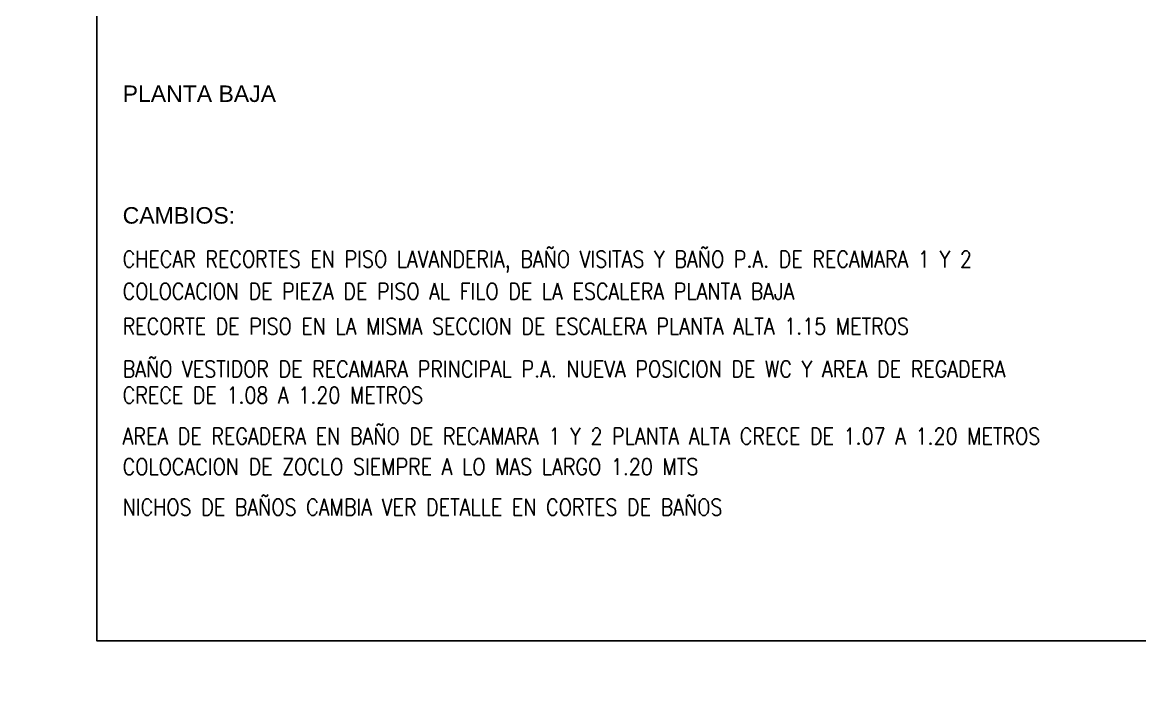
# Model space of a CAD drawing. Header units: metres. Extents: x 116 to 542, y -164 to 56.
# Drawn here: x 487.62 to 501.2, y -109.63 to -101.59 of the extents above; entities that cross this region are included whole.
import ezdxf

# ---------------------------------------------------------------- set-up
doc = ezdxf.new("R2010")
doc.units = ezdxf.units.M
doc.layers.add('A-ACABADOS PISOS', color=1, linetype='Continuous')
doc.layers.add('A-TEXTOS', color=7, linetype='Continuous')
doc.styles.add('oK', font='romans.shx', dxfattribs={"height": 0.12})
doc.styles.get("Standard").update_dxf_attribs({"font": 'arial.ttf'})

msp = doc.modelspace()

# ---------------------------------------------------------------- linework, layer by layer
msp.add_circle((496.5529, -118.4388), 45.3176)
at = {"layer": 'A-ACABADOS PISOS'}
msp.add_lwpolyline([(488.53, -78.047), (509.8778, -78.047), (509.8778, -109.1029), (488.53, -109.1029)], close=True, dxfattribs=at)

# ---------------------------------------------------------------- texts
at = {"layer": 'A-TEXTOS', "color": 1}
for s, p in [('PLANTA BAJA', (488.8421, -102.5612)), ('CAMBIOS:', (488.8421, -104.038))]:
    msp.add_text(s, height=0.2, dxfattribs=at).set_placement(p)
at = {"layer": 'A-TEXTOS', "color": 1, "style": 'oK', "width": 0.85}
for s, p in [('CHECAR RECORTES EN PISO LAVANDERIA, BAÑO VISITAS Y BAÑO P.A. DE RECAMARA 1 Y 2', (488.8421, -104.569)), ('COLOCACION DE PIEZA DE PISO AL FILO DE LA ESCALERA PLANTA BAJA', (488.8421, -104.9607)), ('RECORTE DE PISO EN LA MISMA SECCION DE ESCALERA PLANTA ALTA 1.15 METROS', (488.8421, -105.3837)), ('BAÑO VESTIDOR DE RECAMARA PRINCIPAL P.A. NUEVA POSICION DE WC Y AREA DE REGADERA', (488.8421, -105.9038)), ('CRECE DE 1.08 A 1.20 METROS', (488.8421, -106.2208)), ('AREA DE REGADERA EN BAÑO DE RECAMARA 1 Y 2 PLANTA ALTA CRECE DE 1.07 A 1.20 METROS', (488.8421, -106.7179)), ('COLOCACION DE ZOCLO SIEMPRE A LO MAS LARGO 1.20 MTS', (488.8421, -107.0891)), ('NICHOS DE BAÑOS CAMBIA VER DETALLE EN CORTES DE BAÑOS', (488.8421, -107.5795))]:
    msp.add_text(s, height=0.2, dxfattribs=at).set_placement(p)

doc.saveas('drawing.dxf')
